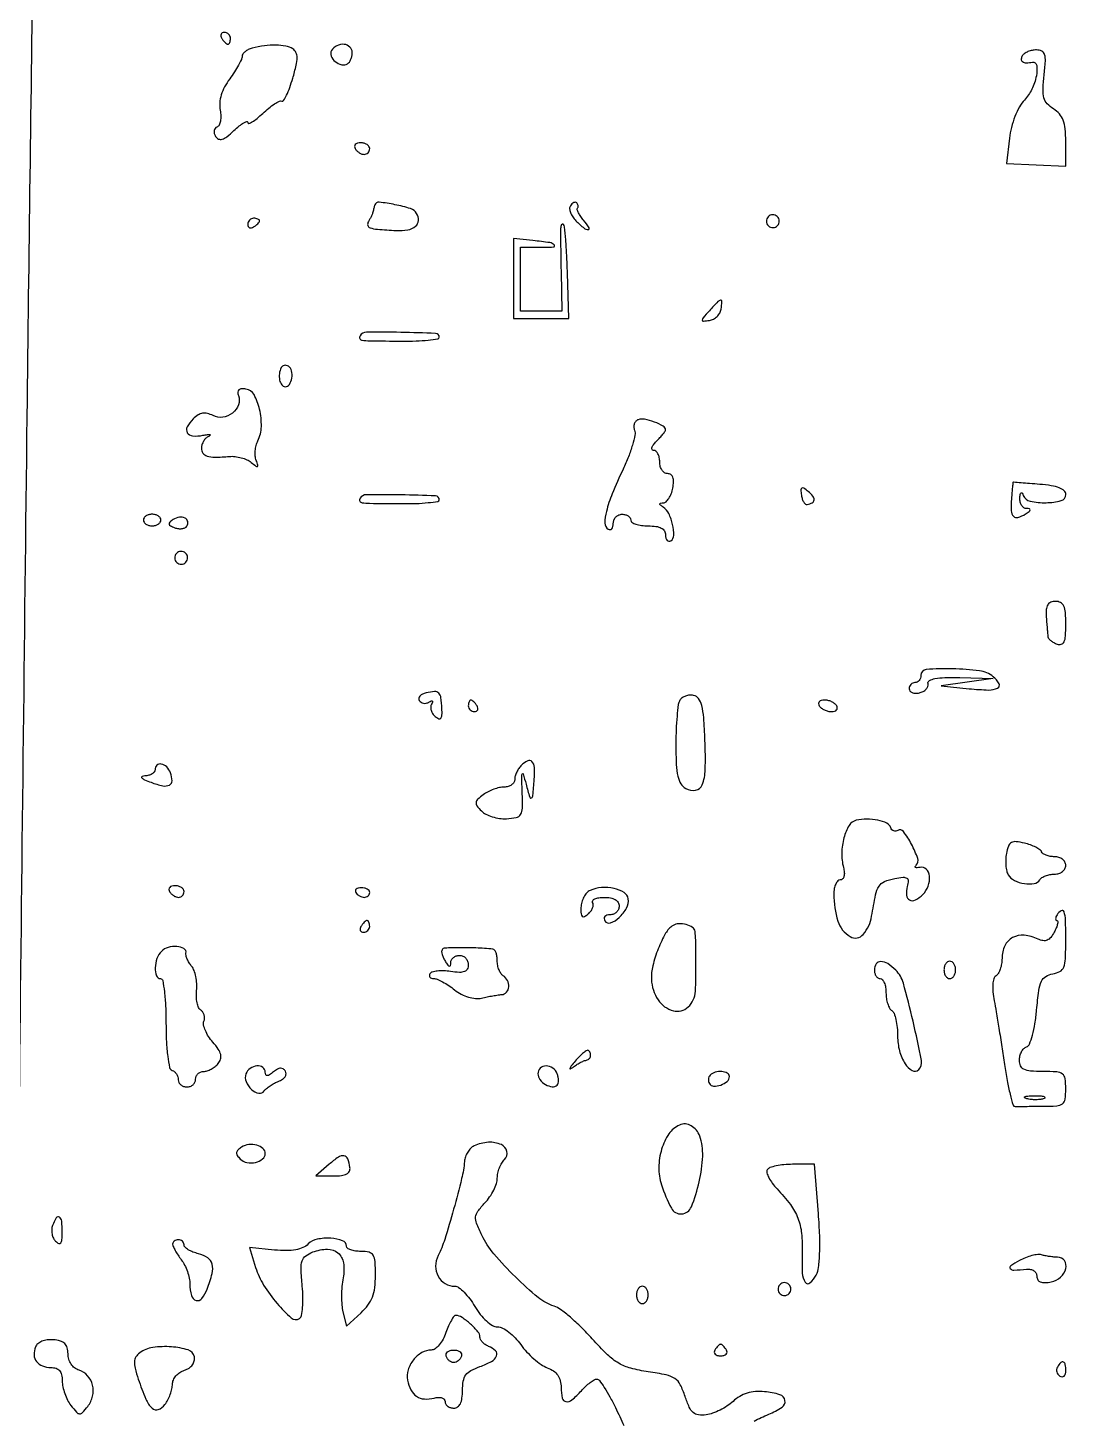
# Model space of a CAD drawing. Extents: x 0 to 5034, y 0 to 2560.
# Drawn here: x 4855.1 to 5034.1, y 226.8 to 466.8 of the extents above; entities that cross this region are included whole.
import ezdxf

# ---------------------------------------------------------------- set-up
doc = ezdxf.new("R2010")
doc.units = 0

msp = doc.modelspace()

# ---------------------------------------------------------------- linework, layer by layer
for points in [[(4853.632072, 282.5, -0.000218), (4854.965209, 399.905543, -0.000606), (4856.038673, 482.450083, -0.00014), (4856.981658, 547.491629, -0.036547)], [(4980.285408, 226.741178, -0.018045), (4981.483987, 227.368752, -0.015453), (4982.787689, 227.943706, 0.049686), (4985.089856, 229.153222, 0.301783), (4985.590226, 230.33153, 0.283098), (4984.699534, 231.314145, 0.04629), (4982.063568, 231.821519, 0.042612), (4980.480289, 231.841262, 0.056169), (4979.062225, 231.575999, 0.058821), (4977.79012, 231.016055, 0.053756), (4976.64058, 230.160949, -0.041476), (4975.639002, 229.37707, -0.029096), (4974.397659, 228.661391, -0.02949), (4973.119272, 228.112061, -0.052887), (4972.011025, 227.83943, -0.061926), (4970.667417, 227.823517, -0.152277), (4969.773479, 228.216399, -0.110463), (4969.087958, 229.147883, -0.024793), (4968.380573, 231, 0.037401), (4967.546994, 233.027746, 0.129847), (4966.616871, 234.081749, 0.096211), (4965.128923, 234.706763, 0.015493), (4962.016351, 235.256626, -0.027912), (4959.001198, 235.866826, -0.069398), (4956.927268, 236.729196, -0.05982), (4954.994012, 238.205392, -0.016715), (4952.351911, 240.953487, 0.015477), (4950.495162, 242.894315, 0.017354), (4948.589313, 244.641101, 0.016859), (4946.875558, 246.008503, 0.083295), (4945.780343, 246.569716, -0.095586), (4943.043185, 248.057661, -0.021872), (4939.107925, 251.595384, -0.023305), (4935.420051, 255.568299, -0.062801), (4933.325131, 258.792697, -0.017885), (4932.421652, 260.843497, -0.11958), (4932.265957, 261.939044, -0.138358), (4932.643693, 262.907671, -0.026853), (4933.865798, 264.357148, 0.038505), (4934.68255, 265.372924, 0.033901), (4935.373078, 266.54483, 0.035453), (4935.849742, 267.691982, 0.08091), (4936, 268.614451, -0.053384), (4936.091148, 269.465715, -0.038507), (4936.364732, 270.381477, -0.039111), (4936.765922, 271.221704, -0.065531), (4937.241641, 271.841641, 0.256334), (4937.646778, 273.232015, 0.237548), (4936.701406, 274.389721, 0.121582), (4934.454057, 274.793086, 0.090516), (4932, 274.179715, 0.091275), (4931.413909, 273.772253, 0.056515), (4930.892743, 273.112166, 0.054247), (4930.510787, 272.315431, 0.06442), (4930.336999, 271.5, -0.039998), (4929.854155, 268.532079, -0.007717), (4928.471503, 263.263831, -0.007669), (4926.927824, 258.041975, -0.040786), (4925.812522, 255.284089, 0.114525), (4925.372382, 253.467978, 0.126522), (4925.804836, 251.715958, 0.134265), (4926.998512, 250.461651, 0.136648), (4928.65617, 250, -0.161629), (4929.334463, 249.774854, -0.036971), (4930.259496, 248.971875, -0.034536), (4931.238339, 247.839858, -0.027725), (4932.132501, 246.5, 0.03452), (4933.069441, 245.136505, 0.042049), (4934.130695, 244.008955, 0.047423), (4935.172283, 243.238529, 0.136355), (4936.030682, 243, -0.121673), (4936.886313, 242.788657, -0.042012), (4937.96736, 242.098352, -0.03877), (4939.077771, 241.105102, -0.036205), (4940.049445, 239.930561, 0.032485), (4941.0611, 238.689022, 0.026508), (4942.292897, 237.496688, 0.027278), (4943.548983, 236.518662, 0.061003), (4944.617539, 235.955312, -0.059947), (4945.683441, 235.396222, -0.090486), (4946.424397, 234.658365, -0.090946), (4946.854623, 233.709329, -0.061133), (4947, 232.524751, 0.05257), (4947.189437, 230.727976, 0.312596), (4947.840374, 230.115746, 0.218362), (4948.875463, 230.414684, 0.031036), (4950.5, 232, -0.021326), (4951.254755, 232.765685, -0.025982), (4952.025823, 233.4125, -0.025978), (4952.715853, 233.878615, -0.136373), (4953.152622, 234, -0.237353), (4953.591406, 233.779272, -0.014904), (4954.444585, 232.555514, -0.019398), (4955.397395, 230.966828, -0.012991), (4956.367501, 229.082601, -0.005853), (4957.821888, 225.975373, -0.083547)]]:
    msp.add_lwpolyline(points, format="xyb")
for points in [[(4888.5, 465, 0.029505), (4888.768994, 464.617226, 0.035638), (4889.066025, 464.29375, 0.038439), (4889.34829, 464.065539, 0.151918), (4889.559017, 464, 0.210953), (4889.727648, 464.07446, 0.081139), (4889.870461, 464.29375, 0.061769), (4889.967655, 464.617151, 0.042167), (4890, 465, 0.105053), (4889.918938, 465.381556, 0.099167), (4889.688914, 465.70625, 0.09642), (4889.345238, 465.923877, 0.093332), (4888.940983, 466, 0.108972), (4888.586039, 465.921712, 0.182303), (4888.3746, 465.70625, 0.161196), (4888.343488, 465.3821, 0.082592)], [(4893.75, 463.310674, 0.0487), (4893.080536, 463.064073, 0.058306), (4892.514063, 462.703585, 0.068446), (4892.128067, 462.289995, 0.154774), (4892, 461.886183, -0.110138), (4891.879671, 461.346548, -0.016705), (4891.373942, 460.356331, -0.018032), (4890.684759, 459.210917, -0.01473), (4889.868738, 458.036328, 0.037601), (4888.992744, 456.643658, 0.047991), (4888.415922, 455.241974, 0.052923), (4888.156094, 453.881732, 0.068074), (4888.223397, 452.611707, -0.039476), (4888.333631, 451.613377, -0.054549), (4888.263514, 450.715444, -0.067742), (4888.038229, 450.04059, -0.200518), (4887.677608, 449.725869, 0.145148), (4887.346993, 449.49478, 0.13047), (4887.178836, 449.111045, 0.105668), (4887.206552, 448.625508, 0.071622), (4887.428445, 448.115778, 0.144223), (4887.939808, 447.657458, 0.188289), (4888.560847, 447.612628, 0.092845), (4889.391494, 448.050703, 0.020931), (4890.605496, 449.099109, -0.017749), (4891.525353, 449.903763, -0.038481), (4892.296615, 450.438547, -0.072687), (4892.812625, 450.647184, -0.486114), (4893, 450.5, 0.505489), (4893.193532, 450.357483, 0.061792), (4893.758041, 450.612799, 0.035057), (4894.589357, 451.204104, 0.016462), (4895.580564, 452.075686, -0.018355), (4896.617866, 452.980859, -0.026787), (4897.599734, 453.692573, -0.025205), (4898.429549, 454.171287, -0.235215), (4898.830564, 454.175628, 0.384489), (4899.157259, 454.270604, 0.025599), (4899.6685, 455.20075, 0.026497), (4900.2183, 456.506989, 0.015529), (4900.743052, 458.120905, 0.012928), (4901.330327, 460.35139, 0.057964), (4901.486105, 461.690616, 0.111536), (4901.288972, 462.563338, 0.141097), (4900.743052, 463.179964, 0.093545), (4899.530179, 463.663349, 0.043531), (4897.83943, 463.842725, 0.038387), (4895.858873, 463.72763, 0.030216)], [(4907.430902, 462.888197, 0.238458), (4907.351261, 461.957912, 0.126473), (4908.054151, 461.002701, 0.116315), (4909.180953, 460.453917, 0.196264), (4910.202254, 460.625, 0.105582), (4910.508057, 460.917963, 0.051353), (4910.765662, 461.396494, 0.047705), (4910.940864, 461.971245, 0.050179), (4911, 462.559017, 0.205232), (4910.595001, 463.504142, 0.168863), (4909.587525, 463.96198, 0.139299), (4908.355668, 463.731646, 0.13979)], [(5026.5, 462, 0.128237), (5026.316582, 461.403879, 0.267503), (5026.533208, 460.987125, 0.143031), (5027.180305, 460.797866, 0.039271), (5028.25, 460.881579, -0.420543), (5028.986954, 460.333368, -0.08571), (5028.921866, 458.5242, -0.059582), (5028.141756, 456.216493, -0.077449), (5026.884181, 454.376716, 0.061774), (5026.01401, 453.185253, 0.032783), (5025.231176, 451.530427, 0.031304), (5024.623031, 449.656041, 0.03474), (5024.279155, 447.784302), (5023.789949, 443.444074), (5028.894974, 443.221951), (5034, 442.999828), (5034, 447.259367, 0.024376), (5033.895014, 449.411587, 0.066464), (5033.54781, 450.893016, 0.088832), (5032.900023, 451.973328, 0.073935), (5031.879392, 452.843248, -0.066497), (5030.800449, 453.735638, -0.118409), (5030.239622, 454.735376, -0.079071), (5030.071404, 456.158029, -0.018033), (5030.256555, 458.583795, 0.012098), (5030.47364, 461.043018, 0.088826), (5030.340671, 462.211204, 0.208968), (5029.853086, 462.787121, 0.114562), (5028.93618, 463, 0.049871), (5028.194864, 462.925875, 0.047583), (5027.470567, 462.70625, 0.051263), (5026.868019, 462.383352, 0.106106)], [(4911.5, 446, 0.06081), (4911.806203, 445.617485, 0.051032), (4912.2129, 445.29375, 0.053229), (4912.653442, 445.073302, 0.089642), (4913.059017, 445, 0.105429), (4913.418051, 445.076556, 0.099231), (4913.723586, 445.29375, 0.096318), (4913.928382, 445.618268, 0.092995), (4914, 446, 0.153634), (4913.879982, 446.381379, 0.097988), (4913.542039, 446.70625, 0.080552), (4913.037096, 446.925455, 0.062283), (4912.440983, 447, 0.066118), (4911.889346, 446.926733, 0.138808), (4911.521475, 446.70625, 0.191142), (4911.392057, 446.379648, 0.139169)], [(4914.875, 436.307309, 0.02768), (4914.817699, 436.140549, 0.007443), (4914.745502, 435.86996, 0.007515), (4914.672581, 435.559677, 0.007712), (4914.609687, 435.25, -0.043583), (4914.508519, 434.887355, -0.016604), (4914.307699, 434.402083, -0.016296), (4914.053398, 433.886436, -0.01921), (4913.778676, 433.416667, 0.200994), (4913.669115, 432.781775, 0.265466), (4914.059298, 432.358533, 0.057617), (4915.321863, 432.113165, 0.005067), (4918.575, 431.895833, 0.055608), (4920.579413, 432.005239, 0.133933), (4921.917604, 432.622058, 0.210049), (4922.412203, 433.624049, 0.15063), (4922.093562, 434.848613, 0.180998), (4921.04962, 435.657323, 0.025404), (4918.361801, 436.344174, 0.022323), (4915.647753, 436.767566, 0.335443)], [(4948.590944, 436.147151, 0.161031), (4948.473258, 435.653982, 0.06929), (4948.624914, 434.986544, 0.058402), (4949.00262, 434.258303, 0.047603), (4949.562237, 433.58062, 0.01757), (4950.952254, 432.285003, 0.195132), (4951.655927, 432.044209, 0.580187), (4951.822805, 432.377977, 0.026234), (4950.872445, 433.653695, -0.023202), (4950.370923, 434.318466, -0.03433), (4950.001072, 434.947823, -0.036875), (4949.786925, 435.470354, -0.248714), (4949.833333, 435.737028, 0.118737), (4949.923829, 435.937797, 0.08768), (4949.926811, 436.1824, 0.080199), (4949.843018, 436.43292, 0.075786), (4949.683469, 436.649864, 0.182289), (4949.451126, 436.754957, 0.124491), (4949.163221, 436.701511, 0.090239), (4948.859751, 436.488848, 0.056557)], [(4982.552786, 434.08541, 0.099038), (4982.401684, 433.679226, 0.097945), (4982.417584, 433.244476, 0.097945), (4982.597789, 432.848514, 0.099038), (4982.91459, 432.552786, 0.099038), (4983.320774, 432.401684, 0.097945), (4983.755524, 432.417584, 0.097945), (4984.151486, 432.597789, 0.099038), (4984.447214, 432.91459, 0.099038), (4984.598316, 433.320774, 0.097945), (4984.582416, 433.755524, 0.097945), (4984.402211, 434.151486, 0.099038), (4984.08541, 434.447214, 0.099038), (4983.679226, 434.598316, 0.097945), (4983.244476, 434.582416, 0.097945), (4982.848514, 434.402211, 0.099038)], [(4893, 432.940983, 0.108972), (4893.078288, 432.586039, 0.182303), (4893.29375, 432.3746, 0.161196), (4893.6179, 432.343488, 0.082592), (4894, 432.5, 0.029505), (4894.382774, 432.768994, 0.035638), (4894.70625, 433.066025, 0.038439), (4894.934461, 433.34829, 0.151918), (4895, 433.559017, 0.210953), (4894.92554, 433.727648, 0.081139), (4894.70625, 433.870461, 0.061769), (4894.382849, 433.967655, 0.042167), (4894, 434, 0.105053), (4893.618444, 433.918938, 0.099167), (4893.29375, 433.688914, 0.09642), (4893.076123, 433.345238, 0.093332)], [(4946.924124, 432.416667, 0.021696), (4946.899572, 431.790675, 0.001142), (4946.912535, 429.786458, 0.001799), (4946.941977, 427.402424, 0.001308), (4946.991219, 424.75), (4947.134189, 418), (4943.567094, 418), (4940, 418), (4940, 423.5), (4940, 429), (4943.166667, 429, 0.012244), (4945.668188, 429.061267, 0.630141), (4945.813267, 429.407062, 0.178971), (4945.06514, 429.805407, 0.008165), (4942.138988, 430.15454), (4938.777977, 430.5), (4938.777877, 423.607143), (4938.777778, 416.714286), (4943.546756, 416.714286), (4948.315735, 416.714286), (4948.085595, 424.596081, 0.004916), (4947.966451, 427.647765, 0.007538), (4947.797414, 430.288245, 0.00323), (4947.605672, 432.526312, 0.175127), (4947.427728, 432.905605, 0.162949), (4947.259539, 432.989425, 0.231483), (4947.103357, 432.938417, 0.130426), (4946.98337, 432.738604, 0.049744)], [(4972.568603, 418.075805, 0.005286), (4971.46245, 416.827239, 0.18237), (4971.328564, 416.464567, 0.435285), (4971.519364, 416.289449, 0.016801), (4972.580487, 416.408934, 0.084275), (4973.268867, 416.632391, 0.071263), (4973.890588, 417.080312, 0.072374), (4974.353247, 417.67682, 0.09263), (4974.578388, 418.333129, 0.019066), (4974.721463, 419.657664, 0.473108), (4974.487066, 419.878874, 0.172957), (4974.017329, 419.640342, 0.00571)], [(4912.344738, 413.75, 0.243578), (4912.30826, 413.264511, 0.266162), (4912.682283, 412.981545, 0.028863), (4913.99526, 412.889874, 0.000862), (4919.5, 412.833333, 0.010313), (4921.992205, 412.863436, 0.017076), (4924.090768, 413.003937, 0.011134), (4925.756836, 413.210355, 0.372009), (4926.000486, 413.492126, 0.402119), (4925.364302, 414.156159, 0.005817), (4919.392897, 414.338435, 0.006558), (4913.451088, 414.372699, 0.258167)], [(4898.754232, 408.266312, 0.084697), (4898.436116, 407.221291, 0.082939), (4898.479003, 406.121909, 0.104464), (4898.84371, 405.288862, 0.234312), (4899.437328, 404.972506, 0.26629), (4900.162879, 405.360605, 0.1021), (4900.575922, 406.472687, 0.093314), (4900.533019, 407.735512, 0.201974), (4899.980032, 408.512341, 0.086456), (4899.629461, 408.652808, 0.102024), (4899.272696, 408.654687, 0.11056), (4898.965717, 408.518222, 0.11748)], [(4891.380117, 403.451814, -0.183691), (4891.384993, 401.866139, -0.13662), (4890.34167, 400.44064, -0.129914), (4888.664569, 399.713633, -0.161907), (4887, 400, 0.057204), (4886.034473, 400.382416, 0.108071), (4885.201869, 400.422015, 0.104202), (4884.408516, 400.10933, 0.05062), (4883.560255, 399.417398, 0.070319), (4882.545547, 398.068644, 0.267591), (4882.564147, 397.055004, 0.245556), (4883.472383, 396.500737, 0.062525), (4885.250996, 396.604968, -0.012422), (4886.056041, 396.733714, -0.07748), (4886.472168, 396.72501, -0.603945), (4886.508342, 396.611536, -0.087442), (4886.25, 396.427755, 0.082255), (4885.771964, 396.095049, 0.060702), (4885.367188, 395.591799, 0.060369), (4885.093045, 395.002659, 0.078897), (4885, 394.416667, 0.146882), (4885.264783, 393.534763, 0.175381), (4885.956989, 393.019159, 0.079177), (4887.30301, 392.836397, 0.014726), (4889.802946, 392.967813, -0.049744), (4890.79253, 392.950556, -0.03748), (4891.861198, 392.743072, -0.038359), (4892.845993, 392.390973, -0.068274), (4893.575838, 391.93706, 0.00973), (4894.383669, 391.292747, 0.263262), (4894.644866, 391.256214, 0.394369), (4894.736904, 391.449886, 0.01469), (4894.445889, 392.280416, -0.071904), (4894.28012, 393.01193, -0.040822), (4894.282224, 393.921515, -0.039794), (4894.436523, 394.857069, -0.052024), (4894.731138, 395.671859, 0.106484), (4895.32428, 398.108942, 0.063494), (4895.024312, 401.091187, 0.068236), (4894.065492, 403.613032, 0.236119), (4892.672607, 404.581296, 0.049551), (4891.900683, 404.615822, 0.167509), (4891.439755, 404.428368, 0.220506), (4891.266587, 404.039066, 0.087945)], [(4960.306177, 399.300265, 0.117965), (4959.892159, 399.028906, 0.102897), (4959.620523, 398.58655, 0.094742), (4959.534128, 398.039751, 0.083743), (4959.648467, 397.473697, -0.143291), (4959.717436, 396.632053, -0.020445), (4959.294999, 394.933565, -0.021866), (4958.607429, 392.915527, -0.017078), (4957.692334, 390.788305, 0.012115), (4955.80742, 386.523723, 0.036488), (4954.810586, 383.505594, 0.057486), (4954.539953, 381.454908, 0.264307), (4955.09388, 380.441979, 0.159385), (4955.437314, 380.358858, 0.191145), (4955.733827, 380.504431, 0.126121), (4955.934315, 380.884171, 0.05878), (4956, 381.440983, -0.095165), (4956.114295, 382.036055, -0.09695), (4956.440625, 382.542039, -0.098802), (4956.927627, 382.880765, -0.103052), (4957.5, 383, -0.064853), (4958.073457, 382.925306, -0.082425), (4958.559375, 382.70625, -0.098894), (4958.884432, 382.381354, -0.148195), (4959, 382, 0.254951), (4959.209557, 381.615738, 0.06271), (4959.88125, 381.29375, 0.048861), (4960.850749, 381.072766, 0.031626), (4962, 381, -0.033078), (4963.348238, 380.910708, -0.086968), (4964.268928, 380.620082, -0.133856), (4964.802956, 380.127161, -0.140737), (4965, 379.440983, 0.05878), (4965.065685, 378.884171, 0.126121), (4965.266173, 378.504431, 0.191145), (4965.562686, 378.358858, 0.159385), (4965.90612, 378.441979, 0.257755), (4966.424683, 379.363214, 0.058053), (4966.224087, 381.21665, 0.056585), (4965.561186, 383.109687, 0.132482), (4964.587716, 384.234687, -0.022713), (4964.113718, 384.587209, -0.241216), (4964.020204, 384.800893, -0.351473), (4964.149198, 384.943065, -0.036134), (4964.633423, 384.984687, 0.183548), (4965.102376, 385.170127, 0.065452), (4965.574287, 385.729877, 0.054094), (4965.978364, 386.54206, 0.041197), (4966.244751, 387.5, 0.034745), (4966.377818, 388.608959, 0.097718), (4966.265536, 389.378654, 0.160129), (4965.917994, 389.829022, 0.150112), (4965.361328, 390, -0.145316), (4964.842192, 390.154133, -0.09931), (4964.39989, 390.5875, -0.083417), (4964.101795, 391.235458, -0.06628), (4964, 392, 0.051602), (4963.920813, 392.765245, 0.071518), (4963.685268, 393.4125, 0.091543), (4963.337512, 393.847511, 0.180377), (4962.928571, 394, -0.262054), (4962.671296, 394.144783, -0.216722), (4962.633482, 394.461607, -0.08714), (4962.897769, 394.966917, -0.032428), (4963.428571, 395.571429, 0.011625), (4964.030504, 396.202021, 0.016074), (4964.538393, 396.796808, 0.01262), (4964.926272, 397.307706, 0.157311), (4965, 397.536245, 0.274855), (4964.616467, 398.181238, 0.03461), (4963.07844, 398.884151, 0.037698), (4961.39786, 399.374927, 0.139418)], [(4988.425622, 386.305807, 0.03958), (4988.581016, 385.626388, 0.061372), (4988.829593, 385.079414, 0.083825), (4989.12673, 384.738163, 0.231308), (4989.428663, 384.666667, 0.070797), (4990.299195, 384.997787, 0.252118), (4990.611354, 385.482629, 0.196363), (4990.410124, 386.111476, 0.045175), (4989.604459, 386.913307, 0.020399), (4988.832133, 387.50279, 0.278638), (4988.493884, 387.525707, 0.296217), (4988.330625, 387.2399, 0.022192)], [(5024.918758, 388.507206, 0.358914), (5024.883297, 388.472289, 0.000793), (5024.801169, 387.67283, 0.004411), (5024.716974, 386.759879, 0.002665), (5024.632537, 385.676895, 0.027374), (5024.59577, 383.60523, 0.178505), (5024.985433, 382.65802, 0.290599), (5025.75568, 382.451789, 0.065102), (5027.047746, 383.05067, 0.019534), (5027.670438, 383.479528, 0.180775), (5027.844258, 383.750153, 0.409565), (5027.732905, 383.926117, 0.054277), (5027.25, 383.984687, -0.14066), (5026.77959, 384.125953, -0.103835), (5026.390378, 384.509564, -0.088112), (5026.142482, 385.080011, -0.069928), (5026.078947, 385.75, -0.021021), (5026.137165, 386.416573, -0.185333), (5026.275306, 386.672067, -0.449116), (5026.45138, 386.648042, -0.051902), (5026.662281, 386.25, 0.250229), (5027.863349, 385.244742, 0.05677), (5030.599443, 384.989346, 0.060244), (5033.200076, 385.357655, 0.339669), (5034, 386.399306, 0.21571), (5033.712556, 387.034579, 0.087396), (5032.882088, 387.539901, 0.053264), (5031.49781, 387.91684, 0.020018), (5029.5, 388.156512, 0.000283), (5027.76891, 388.293207, 0.000459), (5026.29801, 388.407162, 0.000051), (5024.984109, 388.507607, 0.041189)], [(4912.344738, 385.75, 0.243578), (4912.30826, 385.264511, 0.266162), (4912.682283, 384.981545, 0.028863), (4913.99526, 384.889874, 0.000862), (4919.5, 384.833333, 0.010313), (4921.992205, 384.863436, 0.017076), (4924.090768, 385.003937, 0.011134), (4925.756836, 385.210355, 0.372009), (4926.000486, 385.492126, 0.402119), (4925.364302, 386.156159, 0.005817), (4919.392897, 386.338435, 0.006558), (4913.451088, 386.372699, 0.258167)], [(4875, 382, 0.148195), (4875.115568, 381.618646, 0.098894), (4875.440625, 381.29375, 0.082425), (4875.926543, 381.074694, 0.064853), (4876.5, 381, 0.064853), (4877.073457, 381.074694, 0.082425), (4877.559375, 381.29375, 0.098894), (4877.884432, 381.618646, 0.148195), (4878, 382, 0.148195), (4877.884432, 382.381354, 0.098894), (4877.559375, 382.70625, 0.082425), (4877.073457, 382.925306, 0.064853), (4876.5, 383, 0.064853), (4875.926543, 382.925306, 0.082425), (4875.440625, 382.70625, 0.098894), (4875.115568, 382.381354, 0.148195)], [(4880.118408, 382.07318, 0.03936), (4879.533274, 381.644526, 0.268353), (4879.419978, 381.319611, 0.227867), (4879.64177, 381.0198, 0.029854), (4880.384129, 380.682837, 0.058511), (4881.018371, 380.521214, 0.067768), (4881.641177, 380.522896, 0.078711), (4882.158376, 380.680128, 0.142196), (4882.484287, 380.974576, 0.191013), (4882.62606, 381.771326, 0.23802), (4882.165803, 382.353794, 0.152732), (4881.196475, 382.482104, 0.095806)], [(4880.552786, 376.08541, 0.099038), (4880.401684, 375.679226, 0.097945), (4880.417584, 375.244476, 0.097945), (4880.597789, 374.848514, 0.099038), (4880.91459, 374.552786, 0.099038), (4881.320774, 374.401684, 0.097945), (4881.755524, 374.417584, 0.097945), (4882.151486, 374.597789, 0.099038), (4882.447214, 374.91459, 0.099038), (4882.598316, 375.320774, 0.097945), (4882.582416, 375.755524, 0.097945), (4882.402211, 376.151486, 0.099038), (4882.08541, 376.447214, 0.099038), (4881.679226, 376.598316, 0.097945), (4881.244476, 376.582416, 0.097945), (4880.848514, 376.402211, 0.099038)], [(5030.635737, 365.25, 0.001127), (5030.718947, 364.149938, 0.001367), (5030.802109, 363.118928, 0.001153), (5030.876467, 362.25163, 0.009462), (5030.918758, 361.856989, 0.1546), (5031.050996, 361.570506, 0.043772), (5031.41676, 361.233778, 0.039633), (5031.919909, 360.906017, 0.032947), (5032.5, 360.638374, 0.155232), (5033.218636, 360.596356, 0.230175), (5033.691768, 360.996551, 0.089263), (5033.939386, 362.016359, 0.015037), (5034, 364.031385, 0.018622), (5033.924294, 366.06339, 0.087164), (5033.63768, 367.193555, 0.166135), (5033.087495, 367.782343, 0.123121), (5032.216978, 368, 0.095017), (5031.390196, 367.841453, 0.169093), (5030.872266, 367.39271, 0.11581), (5030.627386, 366.5758, 0.033485)], [(5008.999325, 355.25, -0.078516), (5008.924141, 354.772497, -0.09063), (5008.706052, 354.367188, -0.10084), (5008.381327, 354.096229, -0.124229), (5008, 354, 0.106506), (5007.618461, 353.917795, 0.099407), (5007.29375, 353.684711, 0.096023), (5007.07607, 353.336415, 0.092041), (5007, 352.926676, 0.178353), (5007.13919, 352.54888, 0.122846), (5007.514063, 352.281063, 0.090391), (5008.080361, 352.168872, 0.057712), (5008.75, 352.236066, 0.066051), (5009.400287, 352.471389, 0.082719), (5009.9125, 352.8561, 0.098335), (5010.210627, 353.325854, 0.145115), (5010.25, 353.80939, -0.32889), (5010.489727, 354.334145, -0.080126), (5011.440947, 354.677996, -0.041267), (5013.131167, 354.855218, -0.012025), (5015.75, 354.849806), (5021.5, 354.699613), (5017, 354.060807), (5012.5, 353.422002), (5017.336773, 352.946894, 0.015984), (5020.717031, 352.723648, 0.12381), (5022.252523, 353.054757, 0.429763), (5022.487636, 353.814144, 0.091889), (5021.497665, 355.001938, 0.141499), (5019.143235, 356.02971, 0.027661), (5014.483152, 356.380593, 0.0233), (5009.936361, 356.258952, 0.393048)], [(4923.737757, 352.240249, 0.057535), (4923.105851, 352.021251, 0.099575), (4922.663942, 351.687362, 0.14251), (4922.479117, 351.296938, 0.180058), (4922.556855, 350.908006, 0.11464), (4922.861972, 350.600722, 0.100377), (4923.286267, 350.44074, 0.093637), (4923.765073, 350.453309, 0.085356), (4924.223607, 350.638197, -0.037074), (4924.611585, 350.839916, -0.282935), (4924.806346, 350.811256, -0.324644), (4924.850696, 350.634183, -0.042818), (4924.665519, 350.267815, 0.125896), (4924.516182, 349.7903, 0.085956), (4924.583933, 349.223, 0.076874), (4924.854535, 348.653828, 0.070322), (4925.291414, 348.173111, 0.063786), (4925.90406, 347.784452, 0.339261), (4926.266974, 347.86417, 0.167501), (4926.458577, 348.360376, 0.020084), (4926.454303, 349.552571, 0.021697), (4926.292271, 351.40742, 0.16657), (4925.909582, 352.178607, 0.214409), (4925.190101, 352.447479, 0.038489)], [(4931, 350, 0.105053), (4931.081062, 349.618444, 0.099167), (4931.311086, 349.29375, 0.09642), (4931.654762, 349.076123, 0.093332), (4932.059017, 349, 0.108972), (4932.413961, 349.078288, 0.182303), (4932.6254, 349.29375, 0.161196), (4932.656512, 349.6179, 0.082592), (4932.5, 350, 0.029505), (4932.231006, 350.382774, 0.035638), (4931.933975, 350.70625, 0.038439), (4931.65171, 350.934461, 0.151918), (4931.440983, 351, 0.210953), (4931.272352, 350.92554, 0.081139), (4931.129539, 350.70625, 0.061769), (4931.032345, 350.382849, 0.042167)], [(4967.482125, 350.971078, 0.105433), (4967.205706, 350.198227, 0.010554), (4966.98468, 348.238085, 0.01289), (4966.829232, 345.864615, 0.009906), (4966.777778, 343.267643, 0.011225), (4966.853318, 339.9032, 0.044628), (4967.129207, 337.858132, 0.078895), (4967.647772, 336.56266, 0.13134), (4968.485264, 335.748308, 0.171255), (4970.183511, 335.455067, 0.261876), (4971.316547, 336.372209, 0.089501), (4971.845647, 338.988494, 0.01529), (4971.7969, 344.086295, 0.008566), (4971.575522, 347.947356, 0.04348), (4971.229731, 350.072352, 0.092612), (4970.682887, 351.255603, 0.193546), (4969.843237, 351.794764, 0.068334), (4969.157239, 351.830466, 0.062882), (4968.466245, 351.683145, 0.0668), (4967.874762, 351.383394, 0.104064)], [(4991.5, 350, 0.091204), (4991.846464, 349.617096, 0.053126), (4992.377112, 349.29375, 0.050746), (4992.99842, 349.074178, 0.059645), (4993.618034, 349, 0.069308), (4994.146634, 349.073627, 0.14379), (4994.495862, 349.29375, 0.190139), (4994.613866, 349.620091, 0.131946), (4994.5, 350, 0.091204), (4994.153536, 350.382904, 0.053126), (4993.622888, 350.70625, 0.050746), (4993.00158, 350.925822, 0.059645), (4992.381966, 351, 0.069308), (4991.853366, 350.926373, 0.14379), (4991.504138, 350.70625, 0.190139), (4991.386134, 350.379909, 0.131946)], [(4877, 339, -0.166817), (4876.866926, 338.612237, -0.089519), (4876.485937, 338.270559, -0.072185), (4875.919404, 338.025421, -0.054847), (4875.25, 337.921053, 0.094317), (4874.768221, 337.80664, 0.519254), (4874.725765, 337.587879, 0.099831), (4875.202509, 337.25777, 0.014268), (4876.3125, 336.816886, 0.032068), (4878.358486, 336.216487, 0.171006), (4879.497463, 336.350833, 0.296068), (4879.935576, 337.083444, 0.082606), (4879.654923, 338.456872, 0.103948), (4879.007495, 339.459082, 0.148144), (4878.081493, 339.960086, 0.240439), (4877.330864, 339.752237, 0.210203)], [(4940.160081, 339.760081, 0.048517), (4939.716063, 339.220385, 0.037729), (4939.340774, 338.558899, 0.038818), (4939.083632, 337.881996, 0.071482), (4939, 337.3, -0.137957), (4938.860565, 336.80426, -0.100152), (4938.468644, 336.381875, -0.085948), (4937.882448, 336.097495, -0.070166), (4937.19113, 336, 0.05715), (4936.368292, 335.905642, 0.030397), (4935.38427, 335.612933, 0.029819), (4934.402678, 335.186862, 0.04058), (4933.580232, 334.682326, 0.028044), (4932.617127, 333.891569, 0.179209), (4932.33437, 333.338525, 0.194428), (4932.491703, 332.761275, 0.033823), (4933.249657, 331.8932, 0.080424), (4934.019467, 331.337917, 0.040852), (4935.130056, 330.89081, 0.039216), (4936.380325, 330.607702, 0.047044), (4937.584719, 330.547104, 0.040062), (4939.272164, 330.757134, 0.210168), (4940.016384, 331.286439, 0.131357), (4940.320748, 332.356756, 0.012644), (4940.294956, 335.08623, -0.001684), (4940.209145, 337.82112, -0.116352), (4940.301674, 338.269143, -0.692303), (4940.458478, 338.257264, -0.005028), (4940.952477, 336.5, 0.006101), (4941.591739, 334.244591, 0.485914), (4941.890254, 334.12613, 0.243782), (4942.14317, 334.524473, 0.003746), (4942.367463, 337.323105, 0.030591), (4942.390791, 339.384143, 0.173242), (4941.976781, 340.383015, 0.333866), (4941.233719, 340.526177, 0.083007)], [(4997.864755, 330.277842, 0.205635), (4996.643581, 329.37975, 0.066981), (4995.758728, 327.271045, 0.060079), (4995.379733, 324.648628, 0.069937), (4995.671369, 322.148686, -0.04292), (4995.818418, 321.291998, -0.084415), (4995.760439, 320.605263, -0.131265), (4995.512963, 320.166648, -0.201686), (4995.116631, 320, 0.204727), (4994.689836, 319.817602, 0.083461), (4994.32801, 319.284748, 0.063698), (4994.082015, 318.497199, 0.04391), (4994, 317.5651, 0.07597), (4994.712714, 312.901389, 0.186861), (4996.836613, 310.235691, 0.363947), (4999.082172, 310.620028, 0.135446), (5000.5326, 313.75, -0.009007), (5001.215625, 317.446795, -0.087194), (5001.797116, 318.925526, -0.159646), (5002.726739, 319.717422, -0.050057), (5004.502451, 320.24522, -0.020785), (5005.940754, 320.458655, -0.168202), (5006.580947, 320.310426, -0.269656), (5006.824438, 319.846355, -0.053099), (5006.678477, 318.878496, 0.080313), (5006.533171, 317.361517, 0.260659), (5007.063306, 316.543029, 0.247742), (5008.0674, 316.542662, 0.075156), (5009.333079, 317.475936, 0.108854), (5010.277321, 318.953815, 0.113152), (5010.495357, 320.670349, 0.171422), (5009.935973, 321.86305, 0.263842), (5008.867163, 322.166667, -0.033472), (5008.382787, 322.082408, -0.157785), (5008.110201, 322.139847, -0.369952), (5008.052796, 322.301383, -0.104926), (5008.210118, 322.543451, 0.288857), (5008.472797, 323.701833, 0.036882), (5007.399594, 326.149977, 0.038441), (5006.014362, 328.341302, 0.388958), (5005.042822, 328.526466, -0.107253), (5004.684189, 328.39965, -0.126076), (5004.327474, 328.444339, -0.122223), (5004.028226, 328.657388, -0.09708), (5003.832108, 329.003677, 0.205108), (5003.154542, 329.76638, 0.057431), (5001.609907, 330.287013, 0.052434), (4999.707996, 330.488587, 0.057392)], [(5023.765745, 324.554906, 0.035442), (5023.644824, 323.535169, 0.032423), (5023.663495, 322.47739, 0.03398), (5023.806397, 321.534449, 0.084006), (5024.068792, 320.888693, 0.141026), (5025.136261, 319.919818, 0.074482), (5026.854953, 319.372824, 0.079275), (5028.54198, 319.370772, 0.218432), (5029.50863, 320.013964, -0.112566), (5029.881144, 320.392211, -0.050023), (5030.509185, 320.710352, -0.046036), (5031.271341, 320.926969, -0.04626), (5032.059017, 321, 0.075715), (5032.800591, 321.112945, 0.089148), (5033.429836, 321.440625, 0.100726), (5033.850484, 321.92796, 0.128528), (5034, 322.5, 0.12694), (5033.85239, 323.07205, 0.100762), (5033.436979, 323.559375, 0.089679), (5032.815576, 323.886976, 0.076722), (5032.083333, 324, -0.041109), (5031.325314, 324.062428, -0.048796), (5030.631771, 324.248304, -0.055888), (5030.096771, 324.520759, -0.15433), (5029.833333, 324.845291, 0.151265), (5029.538432, 325.213063, 0.032366), (5028.823802, 325.631738, 0.031059), (5027.898035, 326.02659, 0.025262), (5026.864715, 326.335552, 0.032892), (5025.427012, 326.588661, 0.158824), (5024.625342, 326.420712, 0.175033), (5024.120647, 325.824805, 0.041843)], [(4879.5, 318, 0.06081), (4879.806203, 317.617485, 0.051032), (4880.2129, 317.29375, 0.053229), (4880.653442, 317.073302, 0.089642), (4881.059017, 317, 0.105429), (4881.418051, 317.076556, 0.099231), (4881.723586, 317.29375, 0.096318), (4881.928382, 317.618268, 0.092995), (4882, 318, 0.153634), (4881.879982, 318.381379, 0.097988), (4881.542039, 318.70625, 0.080552), (4881.037096, 318.925455, 0.062283), (4880.440983, 319, 0.066118), (4879.889346, 318.926733, 0.138808), (4879.521475, 318.70625, 0.191142), (4879.392057, 318.379648, 0.139169)], [(4911.603006, 317.833333, 0.071639), (4911.869696, 317.514519, 0.05288), (4912.243158, 317.244792, 0.053298), (4912.660916, 317.061561, 0.076861), (4913.059017, 317, 0.087308), (4913.418314, 317.063221, 0.094392), (4913.723586, 317.244792, 0.100145), (4913.927786, 317.515437, 0.112153), (4914, 317.833333, 0.170324), (4913.888458, 318.151276, 0.094314), (4913.572297, 318.421875, 0.074868), (4913.100961, 318.604892, 0.055286), (4912.543989, 318.666667, 0.05773), (4912.023273, 318.606344, 0.124167), (4911.66697, 318.421875, 0.190804), (4911.528782, 318.149103, 0.16277)], [(4952, 318.179437, 0.103372), (4951.420159, 317.75549, 0.059213), (4950.917964, 317.04482, 0.055435), (4950.563935, 316.173984, 0.060268), (4950.422857, 315.271014, 0.021923), (4950.433083, 314.164753, 0.196302), (4950.636126, 313.73431, 0.320981), (4951.006182, 313.689246, 0.048217), (4951.661846, 314.13432, 0.057582), (4952.124378, 314.618016, 0.069551), (4952.430388, 315.166219, 0.082398), (4952.540215, 315.692276, 0.149849), (4952.429973, 316.113307, -0.300088), (4952.439868, 316.448651, -0.136576), (4952.794654, 316.739534, -0.070693), (4953.497507, 316.937179, -0.033256), (4954.440983, 317, -0.045128), (4955.517041, 316.90268, -0.087671), (4956.323497, 316.603459, -0.119789), (4956.819301, 316.124015, -0.141873), (4957, 315.5, -0.103052), (4956.880765, 314.927627, -0.098802), (4956.542039, 314.440625, -0.09695), (4956.036055, 314.114295, -0.095165), (4955.440983, 314, 0.071438), (4954.893076, 313.921315, 0.146937), (4954.533301, 313.687114, 0.189224), (4954.415104, 313.339692, 0.127555), (4954.54026, 312.934857, 0.35553), (4955.530196, 312.591309, 0.102453), (4957.011889, 313.506574, 0.078653), (4958.283987, 315.158321, 0.162667), (4958.567155, 316.7434, 0.222237), (4957.849945, 317.830742, 0.08396), (4956.118749, 318.527847, 0.072542), (4953.961853, 318.680055, 0.087959)], [(5032.5, 314, 0.041863), (5032.305127, 313.616269, 0.090847), (5032.23806, 313.29375, 0.168408), (5032.304655, 313.085752, 0.236057), (5032.476167, 313, -0.406192), (5032.625915, 312.854309, -0.065838), (5032.579402, 312.408766, -0.042257), (5032.364323, 311.759682, -0.021744), (5031.993196, 310.987287, -0.048806), (5031.396496, 310.094035, -0.121197), (5030.771486, 309.625656, -0.139871), (5030.060519, 309.537072, -0.074601), (5029.208013, 309.803499, 0.088742), (5026.841804, 310.470636, 0.147765), (5024.826641, 310.071329, 0.161394), (5023.486326, 308.66606, 0.11088), (5023, 306.5, -0.039674), (5022.923827, 305.541527, -0.042622), (5022.697237, 304.630618, -0.046758), (5022.365351, 303.892284, -0.125993), (5021.969316, 303.481036, 0.184928), (5021.590613, 302.984421, 0.052897), (5021.414101, 302.014827, 0.042065), (5021.426682, 300.717968, 0.024282), (5021.648223, 299.172019, -0.005673), (5021.992631, 297.274435, -0.001798), (5022.464004, 294.436622, -0.001795), (5022.966787, 291.269066, -0.001996), (5023.428906, 288.207972, 0.009519), (5023.893566, 285.415371, 0.015546), (5024.405679, 283.070323, 0.009311), (5024.913815, 281.195822, 0.349085), (5025.25, 280.957972, -0.010834), (5025.731971, 280.974515, -0.000949), (5026.954688, 280.987654, -0.001244), (5028.413337, 280.99693, -0.000968), (5030, 281, 0.015744), (5032.438365, 281.076799, 0.14616), (5033.416667, 281.4375, 0.200505), (5033.879267, 282.224263, 0.033956), (5034, 284, 0.033956), (5033.879267, 285.775737, 0.200505), (5033.416667, 286.5625, 0.14616), (5032.438365, 286.923201, 0.015744), (5030, 287, -0.017721), (5027.885083, 287.074979, -0.09427), (5026.771739, 287.369792, -0.178255), (5026.204465, 287.953467, -0.104969), (5026, 288.916667, -0.059529), (5026.091198, 289.679953, -0.06177), (5026.359504, 290.390147, -0.068609), (5026.755669, 290.943194, -0.123228), (5027.223842, 291.241281, 0.220862), (5027.741266, 291.729628, 0.027498), (5028.247331, 293.233664, 0.027574), (5028.68122, 295.225773, 0.017691), (5028.973842, 297.574614, -0.010552), (5029.344148, 300.937681, -0.072009), (5029.795331, 302.5396, -0.152057), (5030.535238, 303.383025, -0.102306), (5031.75, 303.819551, 0.089493), (5032.96719, 304.22236, 0.176734), (5033.631706, 304.975685, 0.082893), (5033.933323, 306.407774, 0.010543), (5034, 309.569551, 0.007202), (5033.949159, 313.098999, 0.074549), (5033.692922, 314.526327, 0.481359), (5033.205175, 314.702765, 0.117301)], [(4912.5, 312, 0.082592), (4912.343488, 311.6179, 0.161196), (4912.3746, 311.29375, 0.182303), (4912.586039, 311.078288, 0.108972), (4912.940983, 311, 0.093332), (4913.345238, 311.076123, 0.09642), (4913.688914, 311.29375, 0.099167), (4913.918938, 311.618444, 0.105053), (4914, 312, 0.042167), (4913.967655, 312.382849, 0.061769), (4913.870461, 312.70625, 0.081139), (4913.727648, 312.92554, 0.210953), (4913.559017, 313, 0.151918), (4913.34829, 312.934461, 0.038439), (4913.066025, 312.70625, 0.035638), (4912.768994, 312.382774, 0.029505)], [(4966.298849, 312.15748, 0.12146), (4965.018928, 310.801096, 0.033626), (4963.742652, 308.141644, 0.034734), (4962.801039, 305.20992, 0.072538), (4962.570512, 302.828741, 0.13427), (4963.703207, 299.355608, 0.184424), (4966.344281, 297.454733, 0.260305), (4968.898964, 298.107616, 0.190279), (4970.158881, 300.817388, 0.01215), (4970.239805, 303.137971, 0.004459), (4970.245187, 306.41876, 0.00361), (4970.198697, 309.625261, 0.026949), (4970.083731, 311.143011, 0.22175), (4969.649915, 311.825931, 0.076789), (4968.554365, 312.308819, 0.072146), (4967.278368, 312.459873, 0.137468)], [(4878.097244, 307.697244, 0.113322), (4877.33178, 306.475541, 0.075523), (4877.029502, 304.844756, 0.095361), (4877.24474, 303.490611, 0.315653), (4877.944444, 303, -0.363693), (4878.318542, 302.686407, -0.013491), (4878.611458, 300.728877, -0.018924), (4878.820898, 298.23275, -0.011467), (4878.888889, 295.268519, 0.011476), (4878.960644, 292.14269, 0.02099), (4879.184398, 289.603008, 0.018115), (4879.507025, 287.678244, 0.267828), (4879.944444, 287.185185, -0.096704), (4880.347904, 286.957086, -0.070311), (4880.689931, 286.569502, -0.067983), (4880.920936, 286.087463, -0.07794), (4881, 285.583333, 0.119248), (4881.115347, 285.106566, 0.100665), (4881.440625, 284.700521, 0.092192), (4881.9271, 284.427849, 0.081935), (4882.5, 284.333333, 0.087646), (4883.072738, 284.434507, 0.094518), (4883.559375, 284.725, 0.100101), (4883.884901, 285.158026, 0.111732), (4884, 285.666667, -0.102423), (4884.105328, 286.175454, -0.098679), (4884.404657, 286.608333, -0.097112), (4884.851759, 286.898374, -0.095754), (4885.377555, 287, 0.079794), (4885.98662, 287.097822, 0.044258), (4886.67949, 287.396465, 0.042729), (4887.344911, 287.833211, 0.05301), (4887.875234, 288.349666, 0.098219), (4888.29618, 289.125885, 0.136604), (4888.319444, 289.912163, 0.091172), (4887.906812, 290.826837, 0.027212), (4886.964213, 292.041263, -0.036002), (4886.223032, 293.031617, -0.041974), (4885.673593, 294.070187, -0.046654), (4885.373821, 295.007739, -0.146697), (4885.42286, 295.659572, 0.081853), (4885.533056, 296.194756, 0.078022), (4885.468772, 296.746427, 0.08176), (4885.244351, 297.229513, 0.105178), (4884.891362, 297.567142, -0.154573), (4884.518421, 298.000589, -0.048207), (4884.255605, 298.828317, -0.042974), (4884.125078, 299.86531, -0.035972), (4884.161236, 300.974149, 0.040585), (4884.188456, 302.137831, 0.036077), (4884.031655, 303.338479, 0.03788), (4883.728787, 304.400894, 0.085027), (4883.311238, 305.124982, -0.035713), (4882.886739, 305.717925, -0.036352), (4882.553749, 306.361835, -0.038862), (4882.350287, 306.961889, -0.107811), (4882.335037, 307.404671, 0.316874), (4881.984063, 308.163203, 0.114185), (4880.783855, 308.529631, 0.085764), (4879.251462, 308.372503, 0.128731)], [(4926.469719, 307.952254, 0.16714), (4926.400481, 307.644562, 0.04323), (4926.50105, 307.138809, 0.039081), (4926.723827, 306.548418, 0.031288), (4927.05067, 305.952254, 0.019534), (4927.479528, 305.329562, 0.180775), (4927.750153, 305.155742, 0.409565), (4927.926117, 305.267095, 0.054277), (4927.984687, 305.75, -0.118755), (4928.105752, 306.226808, -0.099323), (4928.436127, 306.632812, -0.09112), (4928.92593, 306.905509, -0.081749), (4929.5, 307, -0.106743), (4930.072304, 306.876413, -0.099444), (4930.559375, 306.526035, -0.095957), (4930.885908, 306.002457, -0.091833), (4931, 305.386501, -0.117056), (4930.824161, 304.645702, -0.186798), (4930.347573, 304.214578, -0.104051), (4929.462062, 304.072894, -0.024262), (4927.955972, 304.21977, 0.027275), (4926.752721, 304.329802, 0.036223), (4925.654849, 304.290527, 0.039397), (4924.790281, 304.127007, 0.190128), (4924.396955, 303.833269, 0.117821), (4924.29224, 303.516236, 0.186263), (4924.371435, 303.244773, 0.154229), (4924.63139, 303.062081, 0.076786), (4925.033254, 303, -0.100133), (4925.633239, 302.878626, -0.023143), (4926.56822, 302.432178, -0.022996), (4927.616675, 301.806913, -0.0207), (4928.641968, 301.066988, 0.044774), (4929.790643, 300.319282, 0.047957), (4931.028553, 299.807972, 0.051842), (4932.237815, 299.57256, 0.079635), (4933.299697, 299.647287, -0.007666), (4934.233754, 299.850146, -0.00661), (4935.220848, 300.035183, -0.006667), (4936.120641, 300.179238, -0.01911), (4936.75, 300.246966, 0.198981), (4937.579137, 300.659637, 0.161238), (4937.965954, 301.583741, 0.136352), (4937.750059, 302.680679, 0.138846), (4937, 303.5, -0.111412), (4936.616444, 303.876024, -0.050262), (4936.29375, 304.50665, -0.046318), (4936.074077, 305.270704, -0.046881), (4936, 306.059017, 0.036639), (4935.945078, 306.807509, 0.052574), (4935.779688, 307.451084, 0.066033), (4935.537775, 307.906301, 0.216884), (4935.25, 308.072334, 0.012987), (4932.310165, 308.278977, 0.014471), (4929.467893, 308.322364, 0.007695), (4926.976185, 308.249921, 0.248373)], [(5001, 304.5, 0.064853), (5001.074694, 303.926543, 0.082425), (5001.29375, 303.440625, 0.098894), (5001.618646, 303.115568, 0.148195), (5002, 303, -0.222681), (5002.382793, 302.820624, -0.076538), (5002.70625, 302.282961, -0.058208), (5002.92683, 301.49372, -0.039081), (5003, 300.559017, 0.037634), (5003.073842, 299.57934, 0.041396), (5003.29375, 298.653525, 0.045439), (5003.615492, 297.906663, 0.130646), (5004, 297.5, -0.168166), (5004.387535, 297.024678, -0.032286), (5004.70625, 295.941818, -0.031142), (5004.926713, 294.570738, -0.024296), (5005, 293.063428, 0.065409), (5005.331667, 290.538956, 0.076211), (5006.302824, 288.325089, 0.123991), (5007.530946, 287.161195, 0.336176), (5008.648329, 287.314995, 0.250499), (5009.120731, 288.872422, 0.007694), (5007.66222, 295.656003, 0.010897), (5005.995463, 302.211904, 0.129375), (5004.685755, 304.457102, 0.052199), (5003.302252, 305.578397, 0.142236), (5002.107696, 305.940358, 0.250469), (5001.319254, 305.530686, 0.151328)], [(5013, 304.5, 0.064853), (5013.074694, 303.926543, 0.082425), (5013.29375, 303.440625, 0.098894), (5013.618646, 303.115568, 0.148195), (5014, 303, 0.148195), (5014.381354, 303.115568, 0.098894), (5014.70625, 303.440625, 0.082425), (5014.925306, 303.926543, 0.064853), (5015, 304.5, 0.064853), (5014.925306, 305.073457, 0.082425), (5014.70625, 305.559375, 0.098894), (5014.381354, 305.884432, 0.148195), (5014, 306, 0.148195), (5013.618646, 305.884432, 0.098894), (5013.29375, 305.559375, 0.082425), (5013.074694, 305.073457, 0.064853)], [(4949.410536, 288.773364, 0.010113), (4948.744435, 287.960028, 0.076681), (4948.501845, 287.529288, 0.668918), (4948.596961, 287.440406, 0.056445), (4949, 287.682196, -0.018516), (4949.62931, 288.127772, -0.019464), (4950.279687, 288.51776, -0.01953), (4950.864546, 288.809111, -0.07771), (4951.25, 288.914963, 0.13655), (4951.75918, 289.120893, 0.158366), (4952.053626, 289.550427, 0.149894), (4952.047812, 290.090222, 0.119832), (4951.743869, 290.589464, 0.340013), (4951.469444, 290.625313, 0.033959), (4950.884049, 290.230389, 0.031669), (4950.173437, 289.601196, 0.019089)], [(4892.66643, 286.573113, 0.192625), (4892.68528, 285.243995, 0.107245), (4893.625102, 283.894846, 0.137154), (4894.878484, 283.248563, 0.305322), (4895.826215, 283.637244, -0.068466), (4896.211524, 284.07158, -0.02869), (4896.834757, 284.546406, -0.027723), (4897.569723, 284.985232, -0.032239), (4898.313382, 285.315879, 0.062343), (4898.958575, 285.650496, 0.094177), (4899.402438, 286.099152, 0.12319), (4899.578822, 286.586769, 0.165361), (4899.474354, 287.041495, 0.107744), (4899.094423, 287.434698, 0.162345), (4898.638587, 287.558904, 0.116943), (4898.085444, 287.394629, 0.042828), (4897.410972, 286.926114, -0.023542), (4896.737093, 286.418438, -0.141986), (4896.325079, 286.283505, -0.313517), (4896.086961, 286.437216, -0.097798), (4896, 286.877555, 0.242814), (4895.57742, 287.696423, 0.179144), (4894.575627, 287.966629, 0.133671), (4893.405153, 287.530276, 0.14648)], [(4943, 286.606989, 0.166945), (4943.345588, 285.6008, 0.095783), (4944.322224, 284.747442, 0.104344), (4945.475802, 284.366162, 0.228002), (4946.333333, 284.666667, 0.144015), (4946.498236, 284.968997, 0.054566), (4946.548781, 285.452084, 0.048251), (4946.49089, 286.022153, 0.042219), (4946.32411, 286.597766, 0.146107), (4945.560823, 287.588249, 0.156585), (4944.400611, 287.964279, 0.194016), (4943.410382, 287.568199, 0.20454)], [(4972.693853, 286.36052, 0.096382), (4972.487617, 286.054641, 0.077371), (4972.390517, 285.668938, 0.075821), (4972.414476, 285.264427, 0.085976), (4972.559212, 284.904194, 0.251406), (4973.292238, 284.479983, 0.092338), (4974.51342, 284.667218, 0.089221), (4975.616217, 285.290262, 0.223243), (4976, 286.106989, 0.274485), (4975.65045, 286.695752, 0.106073), (4974.704307, 286.975921, 0.086873), (4973.558862, 286.864723, 0.129546)], [(5030.269032, 282.344063, -0.06278), (5029.671085, 282.185595, -0.030339), (5028.880008, 282.127736, -0.029507), (5028.036634, 282.167106, -0.037336), (5027.269032, 282.307009, -0.087174), (5026.883358, 282.48334, -0.597527), (5026.900903, 282.643467, -0.080377), (5027.431793, 282.764444, -0.012823), (5028.5, 282.805051, -0.014395), (5029.580113, 282.787295, -0.052471), (5030.257153, 282.684921, -0.333666), (5030.386009, 282.52287, -0.31318)], [(4967.390062, 277.7619, 0.139308), (4965.580335, 276.247001, 0.076382), (4964.327418, 273.616723, 0.070429), (4963.849264, 270.483728, 0.080877), (4964.302845, 267.494282, 0.041859), (4966.000624, 263.429458, 0.300791), (4967.768136, 262.447475, 0.284762), (4969.448433, 263.677995, 0.039273), (4970.810179, 267.997994, 0.046619), (4971.404036, 272.413745, 0.094641), (4970.888573, 275.866262, 0.177171), (4969.425599, 277.647433, 0.242752)], [(4891.917675, 273.949121, 0.050582), (4891.288944, 273.466525, 0.177966), (4891.064941, 273.017593, 0.176332), (4891.18405, 272.527683, 0.049497), (4891.691142, 271.908858, 0.152099), (4892.828218, 271.311796, 0.100145), (4894.316801, 271.338584, 0.113267), (4895.544649, 271.921421, 0.229411), (4896, 272.861626, 0.215035), (4895.607762, 273.731487, 0.116324), (4894.552339, 274.297085, 0.096381), (4893.172548, 274.391299, 0.10781)], [(4907.007314, 271.006343), (4904.693981, 269), (4907.758506, 269, 0.028958), (4909.1462, 269.080437, 0.090468), (4910.0372, 269.352394, 0.157343), (4910.500497, 269.818868, 0.155122), (4910.607127, 270.471056, 0.056155), (4910.220208, 271.937793, 0.269523), (4909.571088, 272.45646, 0.188646), (4908.601514, 272.23425, 0.02907)], [(4982.539905, 270.064567, 0.210824), (4982.467908, 269.546217, 0.048872), (4982.798152, 268.707767, 0.042252), (4983.40431, 267.735179, 0.030483), (4984.230888, 266.759261, -0.030528), (4986.515809, 264.061015, -0.067567), (4987.822075, 261.707399, -0.068817), (4988.44012, 259.118378, -0.032679), (4988.548594, 255.684699, 0.019693), (4988.567783, 252.27457, 0.132021), (4989.076085, 250.674157, 0.462744), (4989.893608, 250.563999, 0.086852), (4990.959347, 251.924039, 0.093145), (4991.376896, 253.247369, 0.020418), (4991.56618, 255.636647, 0.018348), (4991.570912, 258.721005, 0.01039), (4991.361993, 262.452047), (4990.704945, 271), (4986.91149, 271, 0.022896), (4985.41664, 270.931511, 0.029817), (4984.062536, 270.725217, 0.030397), (4982.993614, 270.427569, 0.172911)], [(4859.335833, 260.432783, 0.078522), (4859.190333, 259.749087, 0.061901), (4859.24385, 258.99318, 0.06262), (4859.478836, 258.282667, 0.085436), (4859.867217, 257.732783, 0.085285), (4860.399692, 257.356457, 0.362202), (4860.75, 257.445878, 0.139509), (4860.9538, 258.006563, 0.017854), (4861, 259.3, 0.023065), (4860.911863, 261.209636, 0.223857), (4860.511203, 261.889246, 0.433661), (4859.980291, 261.770123, 0.04135)], [(4880.031803, 257.25, 0.098864), (4880.130987, 256.843762, 0.017988), (4880.485547, 256.150106, 0.018737), (4880.96739, 255.357039, 0.016032), (4881.531803, 254.55887, -0.046451), (4882.094151, 253.651308, -0.031242), (4882.568717, 252.527053, -0.031483), (4882.893786, 251.370582, -0.052817), (4883, 250.367887, 0.064551), (4883.256489, 248.389444, 0.264155), (4884.071848, 247.55588, 0.306085), (4885.090467, 247.88682, 0.074961), (4886.001873, 249.504925, 0.028747), (4886.841573, 252.164307, 0.123209), (4886.846822, 253.813668, 0.187727), (4886.092867, 254.885243, 0.085362), (4884.5, 255.589356, -0.031538), (4883.542749, 255.894893, -0.043524), (4882.734375, 256.294405, -0.050787), (4882.168069, 256.722675, -0.208396), (4882, 257.108408, 0.111388), (4881.923276, 257.448536, 0.100063), (4881.70625, 257.738095, 0.09462), (4881.38182, 257.932335, 0.087924), (4881, 258, 0.073853), (4880.620288, 257.943607, 0.091304), (4880.303092, 257.779688, 0.105458), (4880.097098, 257.535903, 0.134252)], [(4903.41804, 257.275183, -0.093801), (4902.499504, 256.64901, -0.058658), (4901.250032, 256.270555, -0.045621), (4899.640037, 256.13216, -0.023514), (4897.618667, 256.238275), (4893.288351, 256.670424), (4894.345714, 253.225219, 0.064089), (4895.718111, 250.199194, 0.038963), (4898.040998, 247.024482, 0.035326), (4900.487641, 244.552191, 0.329605), (4901.894587, 244.434851, 0.211014), (4902.239931, 244.938239, 0.024721), (4902.428907, 246.319844, 0.026223), (4902.488466, 248.067312, 0.018567), (4902.379581, 250.027409, -0.012172), (4902.179248, 252.956793, -0.086654), (4902.361449, 254.362052, -0.158561), (4902.970513, 255.221874, -0.069876), (4904.207314, 255.898267, -0.0851), (4906.712002, 256.382918, -0.183781), (4908.533255, 255.734239, -0.181728), (4909.475909, 254.03144, -0.083068), (4909.425123, 251.452561, 0.025626), (4909.223071, 249.956057, 0.019494), (4909.150312, 248.302756, 0.019851), (4909.204437, 246.743539, 0.042904), (4909.395676, 245.559636), (4910.011468, 243.106126), (4912.505734, 245.417734, 0.046057), (4913.700598, 246.749308, 0.067637), (4914.459462, 248.124564, 0.061377), (4914.868845, 249.751192, 0.030999), (4915, 251.864671, 0.015075), (4914.927072, 254.283017, 0.121458), (4914.598863, 255.336467, 0.203997), (4913.893988, 255.844561, 0.055581), (4912.5, 256, -0.033573), (4911.542393, 256.064373, -0.051403), (4910.734375, 256.259505, -0.066695), (4910.177535, 256.544372, -0.245972), (4910, 256.883423, 0.316525), (4909.330298, 257.835331, 0.07141), (4907.280013, 258.255274, 0.064202), (4904.95019, 258.09478, 0.148168)], [(5026, 254.41493, 0.021066), (5024.497563, 253.497554, 0.44841), (5024.433922, 253.037425, 0.233865), (5025.042316, 252.776103, 0.011901), (5027.25, 252.947704, -0.080482), (5027.918408, 252.908058, -0.100067), (5028.485937, 252.655071, -0.112694), (5028.864065, 252.230458, -0.126446), (5029, 251.70153, 0.136), (5029.165346, 251.104885, 0.168639), (5029.604956, 250.737617, 0.103779), (5030.367991, 250.618367, 0.034287), (5031.5, 250.755249, 0.138884), (5033.103282, 251.559373, 0.146119), (5034.00846, 253.070382, 0.222853), (5033.753684, 254.402315, 0.240284), (5032.581787, 255, -0.022514), (5031.94216, 255.028816, -0.013617), (5031.188962, 255.117555, -0.013631), (5030.444345, 255.246731, -0.023223), (5029.831787, 255.400189, 0.102316), (5029.149445, 255.460379, 0.033947), (5028.156838, 255.275847, 0.032151), (5027.054929, 254.915625, 0.031463)], [(4960, 248.5, 0.064853), (4960.074694, 247.926543, 0.082425), (4960.29375, 247.440625, 0.098894), (4960.618646, 247.115568, 0.148195), (4961, 247, 0.148195), (4961.381354, 247.115568, 0.098894), (4961.70625, 247.440625, 0.082425), (4961.925306, 247.926543, 0.064853), (4962, 248.5, 0.064853), (4961.925306, 249.073457, 0.082425), (4961.70625, 249.559375, 0.098894), (4961.381354, 249.884432, 0.148195), (4961, 250, 0.148195), (4960.618646, 249.884432, 0.098894), (4960.29375, 249.559375, 0.082425), (4960.074694, 249.073457, 0.064853)], [(4984.552786, 250.08541, 0.099038), (4984.401684, 249.679226, 0.097945), (4984.417584, 249.244476, 0.097945), (4984.597789, 248.848514, 0.099038), (4984.91459, 248.552786, 0.099038), (4985.320774, 248.401684, 0.097945), (4985.755524, 248.417584, 0.097945), (4986.151486, 248.597789, 0.099038), (4986.447214, 248.91459, 0.099038), (4986.598316, 249.320774, 0.097945), (4986.582416, 249.755524, 0.097945), (4986.402211, 250.151486, 0.099038), (4986.08541, 250.447214, 0.099038), (4985.679226, 250.598316, 0.097945), (4985.244476, 250.582416, 0.097945), (4984.848514, 250.402211, 0.099038)], [(4927.149845, 242, -0.041155), (4926.640365, 240.852023, -0.05003), (4925.976321, 239.88125, -0.057967), (4925.265895, 239.212643, -0.161194), (4924.623448, 239, 0.132866), (4922.982096, 238.556002, 0.094072), (4921.534746, 237.296885, 0.092523), (4920.631423, 235.57324, 0.122725), (4920.536254, 233.811747, 0.070609), (4921.117686, 232.121083, 0.127462), (4922.083655, 231.032472, 0.132809), (4923.426033, 230.576583, 0.079944), (4925.110698, 230.739199, -0.054449), (4925.833915, 230.846276, -0.089366), (4926.445018, 230.760121, -0.126436), (4926.848639, 230.501496, -0.189575), (4927, 230.116631, 0.133328), (4927.115603, 229.69081, 0.100509), (4927.440625, 229.32801, 0.087528), (4927.926814, 229.083904, 0.072803), (4928.5, 229, 0.153353), (4929.151406, 229.204601, 0.127007), (4929.627131, 229.75867, 0.081822), (4929.911877, 230.70074, 0.032573), (4930, 232.05202, -0.042434), (4930.137323, 233.667188, -0.116095), (4930.581404, 234.715232, -0.112658), (4931.455689, 235.473546, -0.03869), (4933, 236.149845, 0.039925), (4934.994006, 237.028943, 0.169), (4935.862046, 237.977857, 0.309267), (4935.685924, 238.87527, 0.103043), (4934.5, 239.638374, -0.055687), (4933.926354, 239.935321, -0.057895), (4933.440625, 240.34827, -0.064358), (4933.110226, 240.809111, -0.123998), (4933, 241.246746, 0.178728), (4932.661037, 242.164723, 0.033164), (4931.382308, 243.473608, 0.034609), (4929.919842, 244.61229, 0.136753), (4928.847825, 244.968197, 0.254001), (4928.536477, 244.818276, 0.026241), (4928.080021, 244.109408, 0.027586), (4927.597898, 243.147123, 0.018471)], [(4856.376802, 239.539548, 0.103117), (4856.15294, 238.160259, 0.152122), (4856.566537, 237.014903, 0.143511), (4857.582633, 236.262699, 0.088274), (4859.059017, 236, -0.079216), (4859.936432, 235.860111, -0.139786), (4860.539834, 235.452616, -0.122235), (4860.887834, 234.742718, -0.053181), (4861, 233.69113, 0.052845), (4861.10868, 232.665705, 0.032039), (4861.440625, 231.490283, 0.031844), (4861.925454, 230.352953, 0.047855), (4862.5, 229.44113, 0.016998), (4863.466481, 228.27462, 0.201402), (4863.985122, 228.025734, 0.222731), (4864.496337, 228.234898, 0.021035), (4865.394227, 229.296476, 0.107819), (4866.237468, 231.06381, 0.117206), (4866.23181, 232.965933, 0.124998), (4865.385035, 234.572664, 0.133213), (4863.892029, 235.534269, -0.090075), (4863.139258, 235.932888, -0.078251), (4862.531388, 236.588076, -0.075174), (4862.135788, 237.424679, -0.073039), (4862, 238.34928, 0.065417), (4861.860505, 239.410916, 0.137442), (4861.440184, 240.120997, 0.123295), (4860.675856, 240.556397, 0.047505), (4859.465415, 240.773553, 0.05205), (4858.432152, 240.751405, 0.063753), (4857.497709, 240.510042, 0.074367), (4856.778049, 240.089766, 0.132609)], [(4874.358484, 238.520179, 0.092584), (4873.700268, 237.820375, 0.129742), (4873.438025, 237.007581, 0.077481), (4873.553308, 235.865469, 0.01749), (4874.113371, 233.99022, 0.017696), (4875.409471, 230.553004, 0.10314), (4876.498335, 228.966635, 0.287102), (4877.565063, 228.745344, 0.147253), (4878.697387, 229.60083, 0.039665), (4879.196128, 230.410509, 0.029666), (4879.617357, 231.370525, 0.030305), (4879.906929, 232.328399, 0.058311), (4880, 233.123742, -0.106477), (4880.153907, 233.838274, -0.071478), (4880.604206, 234.545432, -0.067159), (4881.27064, 235.138179, -0.071496), (4882.05687, 235.51805, 0.067687), (4882.858529, 235.897905, 0.08791), (4883.450577, 236.45282, 0.098679), (4883.770438, 237.122367, 0.110578), (4883.790902, 237.835438, 0.278268), (4882.728782, 239.01188, 0.055344), (4879.82169, 239.550028, 0.054082), (4876.600717, 239.435342, 0.122538)], [(4929.808333, 237.925, -0.073624), (4929.600259, 237.514089, -0.066918), (4929.276198, 237.165781, -0.070382), (4928.889952, 236.930417, -0.102038), (4928.5, 236.85, -0.102038), (4928.110048, 236.930417, -0.070382), (4927.723802, 237.165781, -0.066918), (4927.399741, 237.514089, -0.073624), (4927.191667, 237.925, -0.159683), (4927.189601, 238.333474, -0.143818), (4927.428177, 238.684219, -0.107546), (4927.888977, 238.920344, -0.064908), (4928.5, 239, -0.064908), (4929.111023, 238.920344, -0.107546), (4929.571823, 238.684219, -0.143818), (4929.810399, 238.333474, -0.159683)], [(4973.5, 239, 0.146489), (4973.397987, 238.620597, 0.191582), (4973.538811, 238.29375, 0.134005), (4973.925364, 238.072951, 0.063222), (4974.5, 238, 0.063222), (4975.074636, 238.072951, 0.134005), (4975.461189, 238.29375, 0.191582), (4975.602013, 238.620597, 0.146489), (4975.5, 239, 0.025622), (4975.235369, 239.382847, 0.032351), (4974.951311, 239.70625, 0.033983), (4974.686704, 239.937141, 0.163822), (4974.5, 240, 0.163822), (4974.313296, 239.937141, 0.033983), (4974.048689, 239.70625, 0.032351), (4973.764631, 239.382847, 0.025622)], [(5032.542705, 236.069098, 0.108373), (5032.401101, 235.665803, 0.099685), (5032.434921, 235.22714, 0.095498), (5032.639411, 234.820631, 0.090427), (5032.983688, 234.510081, 0.136093), (5033.36964, 234.397824, 0.190788), (5033.701458, 234.524436, 0.140899), (5033.925389, 234.890269, 0.067432), (5034, 235.440983, 0.039415), (5033.914842, 236.519563, 0.25701), (5033.592818, 236.933879, 0.315493), (5033.13314, 236.838655, 0.050477)]]:
    msp.add_lwpolyline(points, format="xyb", close=True)

doc.saveas('drawing.dxf')
